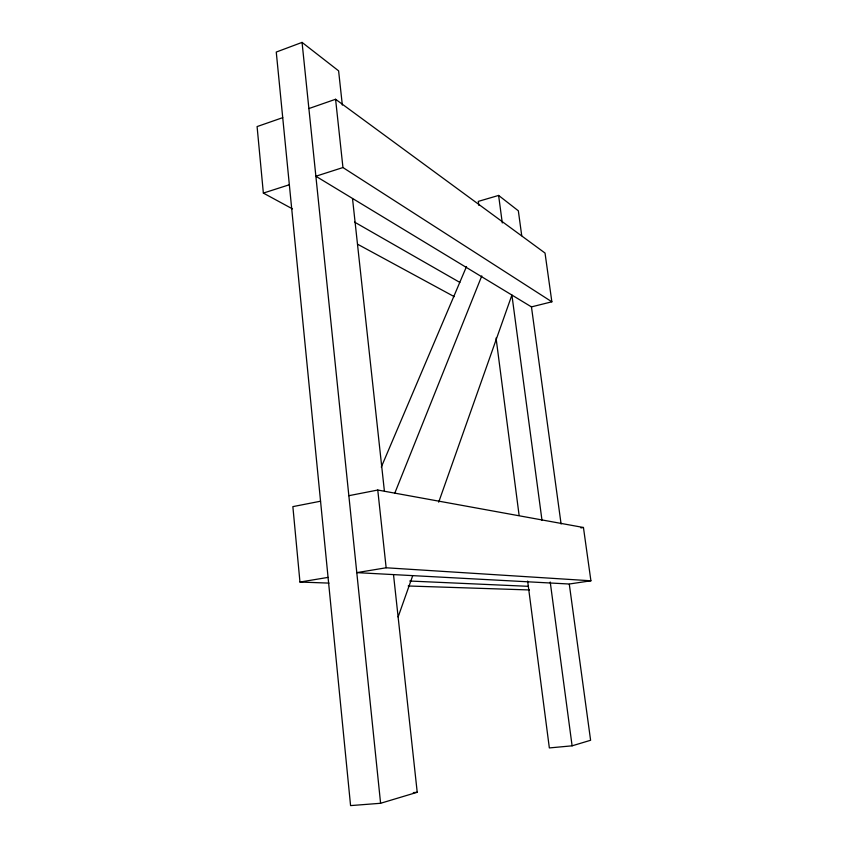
<?xml version="1.0" encoding="UTF-8"?>
<svg xmlns="http://www.w3.org/2000/svg" width="848" height="848" viewBox="0 0 848 848"><rect width="100%" height="100%" fill="white"/><g stroke="black" fill="none" stroke-linecap="round" stroke-linejoin="round"><path stroke-width="1.27" d="M398.115 616.973L412.669 575.803M438.692 502.175L511.906 295.051L542.01 520.428M394.67 493.451L481.791 275.897M381.282 467.121L466.517 266.516M342.338 105.078L338.606 70.85L302.058 42.4L276.257 52.057L350.574 805.6L380.593 803.279L417.216 792.286L393.536 574.912M282.734 117.649L257.092 126.575L263.357 193.09L292.454 208.873M308.884 108.555L335.585 99.269L545.031 253.054L551.857 301.803L531.452 306.891L315.869 176.236L342.952 167.544L551.857 301.803M263.357 193.09L289.348 184.747M527.647 581.071L549.345 747.925L572.103 745.827L590.6 740.272L569.315 584.314M521.732 235.702L518.34 210.802L498.613 195.432L478.293 201.389L478.802 205.333M320.555 501.21L292.867 506.627L299.959 582.046L329.003 583.106M348.846 495.688L377.763 490.038L583.445 527.488L590.908 580.785L569.273 584.018L356.785 572.633L386.147 567.778L590.908 580.785M580.922 527.912L583.445 527.488M299.959 582.046L328.07 577.393M529.449 589.954L408.195 585.989M413.305 792.604L417.216 792.286M409.711 581.028L528.219 586.318M357.644 244.245L454.263 296.662M354.57 222.112L459.849 282.416M531.399 306.467L561.09 524.022M498.613 195.432L502.281 222.96M550.225 582.014L572.103 745.827M496.059 338.023L519.114 515.383M352.514 198.549L384.367 490.812M335.585 99.269L342.952 167.544M377.763 490.038L386.147 567.778M302.058 42.4L380.593 803.279"/></g></svg>
